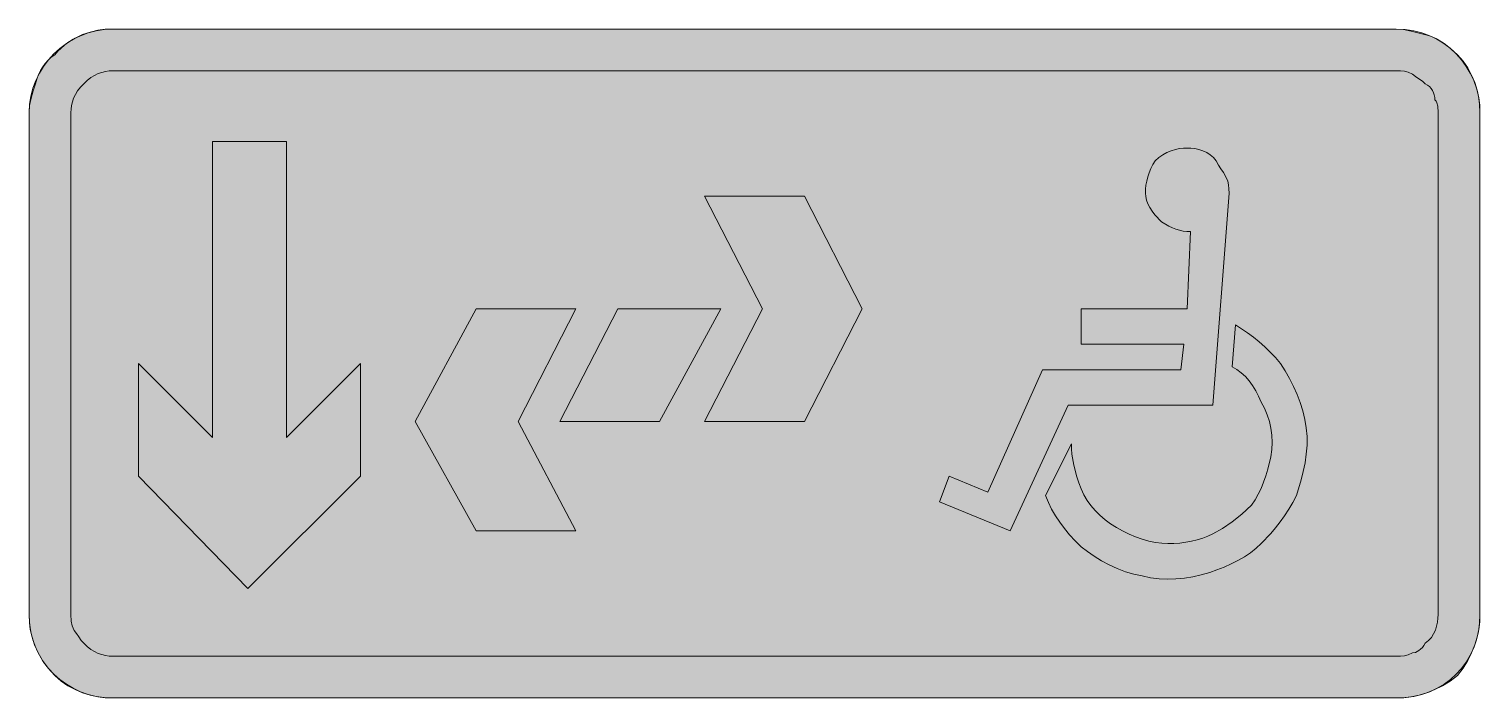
# Model space of a CAD drawing. Header units: metres. Extents: x 12 to 553, y 10 to 260.
import ezdxf

# ---------------------------------------------------------------- set-up
doc = ezdxf.new("R2010")
doc.units = ezdxf.units.M
for name, color, linetype, true_color in [('FILL_BLACK_000000', 7, 'Continuous', 0x000000), ('FILL_SILVER_C3C3C3', 7, 'Continuous', 0xc3c3c3), ('FILL_WHITE_FFFFFF', 7, 'Continuous', 0xffffff), ('STROKE_BLACK_000000', 7, 'Continuous', 0x000000)]:
    doc.layers.add(name, color=color, linetype=linetype, true_color=true_color)

msp = doc.modelspace()

# ---------------------------------------------------------------- hatches: boundary and pattern name
at = {"layer": 'FILL_BLACK_000000', "true_color": 0x000000}
h = msp.add_hatch(color=7, dxfattribs=at)
h.dxf.hatch_style = 1
h.paths.add_polyline_path([(522.15, 244.08), (523.76, 244.06), (525.15, 243.93), (526.54, 243.57), (528.15, 242.88), (529.24, 241.98), (530.55, 241.08), (531.86, 240.18), (532.95, 239.28), (533.79, 238.78), (534.52, 238.17), (535.14, 237.49), (535.65, 236.73), (536.04, 235.92), (536.32, 235.06), (536.49, 234.18), (536.55, 233.28), (536.95, 232.78), (537.24, 232.19), (537.6, 230.88), (537.75, 228.48), (537.75, 41.28), (537.69, 39.88), (537.51, 38.41), (537.18, 36.91), (536.7, 35.43), (536.05, 34), (535.22, 32.67), (534.19, 31.49), (532.95, 30.48), (532.45, 29.64), (531.86, 28.9), (531.22, 28.29), (530.55, 27.78), (529.24, 27.1), (528.15, 26.88), (526.54, 26.19), (525.15, 25.83), (523.76, 25.7), (522.15, 25.68), (43.35, 25.68), (42, 25.74), (40.65, 25.92), (39.3, 26.25), (37.95, 26.73), (36.6, 27.38), (35.25, 28.21), (33.9, 29.24), (32.55, 30.48), (31.65, 31.57), (30.75, 32.88), (29.85, 34.19), (28.95, 35.28), (28.26, 37.06), (27.9, 38.73), (27.75, 41.28), (27.75, 228.48), (27.81, 229.83), (27.99, 231.18), (28.32, 232.53), (28.8, 233.88), (29.45, 235.23), (30.28, 236.58), (31.31, 237.93), (32.55, 239.28), (33.9, 240.52), (35.25, 241.55), (36.6, 242.38), (37.95, 243.03), (39.3, 243.51), (40.65, 243.84), (42, 244.02), (43.35, 244.08), (522.15, 244.08)])
at = {"layer": 'FILL_SILVER_C3C3C3', "true_color": 0xc3c3c3}
h = msp.add_hatch(color=7, dxfattribs=at)
h.dxf.hatch_style = 1
h.paths.add_polyline_path([(322.95, 155.28), (301.35, 113.28), (264.15, 113.28), (285.75, 155.28), (264.15, 197.28), (301.35, 197.28), (322.95, 155.28)])
h = msp.add_hatch(color=7, dxfattribs=at)
h.dxf.hatch_style = 1
h.paths.add_polyline_path([(216.15, 155.28), (194.55, 113.28), (216.15, 72.48), (178.95, 72.48), (156.15, 113.28), (178.95, 155.28), (216.15, 155.28)])
h = msp.add_hatch(color=7, dxfattribs=at)
h.dxf.hatch_style = 1
h.paths.add_polyline_path([(231.75, 155.28), (270.15, 155.28), (247.35, 113.28), (210.15, 113.28), (231.75, 155.28)])
at = {"layer": 'FILL_WHITE_FFFFFF', "true_color": 0xffffff}
h = msp.add_hatch(color=7, dxfattribs=at)
h.dxf.hatch_style = 1
h.paths.add_polyline_path([(553.35, 41.28), (553.24, 38.53), (552.88, 35.69), (552.27, 32.8), (551.4, 29.88), (550.24, 26.96), (548.79, 24.07), (547.03, 21.23), (544.95, 18.48), (542.2, 16.4), (539.36, 14.64), (536.47, 13.19), (533.55, 12.03), (530.63, 11.16), (527.74, 10.55), (524.9, 10.19), (522.15, 10.08), (43.35, 10.08), (40.6, 10.19), (37.78, 10.55), (34.93, 11.16), (32.1, 12.03), (29.32, 13.19), (26.64, 14.64), (24.11, 16.4), (21.75, 18.48), (19.27, 21.23), (17.21, 24.07), (15.55, 26.96), (14.25, 29.88), (13.29, 32.8), (12.64, 35.69), (12.27, 38.53), (12.15, 41.28), (12.15, 228.48), (12.36, 231.18), (12.9, 233.88), (13.67, 236.58), (14.55, 239.28), (15.06, 241.02), (15.67, 242.65), (16.41, 244.17), (17.25, 245.58), (18.21, 246.87), (19.27, 248.05), (20.46, 249.12), (21.75, 250.08), (22.9, 251.37), (24.11, 252.56), (25.35, 253.64), (26.64, 254.62), (29.32, 256.28), (32.1, 257.58), (34.93, 258.54), (37.78, 259.19), (40.6, 259.56), (43.35, 259.68), (522.15, 259.68), (524.87, 259.47), (527.7, 258.93), (534.15, 257.28), (535.5, 256.77), (536.85, 256.15), (539.55, 254.58), (542.25, 252.55), (544.95, 250.08), (547.03, 247.72), (548.79, 245.19), (550.24, 242.51), (551.4, 239.73), (552.27, 236.9), (552.88, 234.05), (553.24, 231.23), (553.35, 228.48), (553.35, 41.28)])
h = msp.add_hatch(color=7, dxfattribs=at)
h.dxf.hatch_style = 1
h.paths.add_polyline_path([(135.75, 134.88), (135.75, 92.88), (93.75, 50.88), (52.95, 92.88), (52.95, 134.88), (80.55, 107.28), (80.55, 217.68), (108.15, 217.68), (108.15, 107.28), (135.75, 134.88)])
h = msp.add_hatch(color=7, dxfattribs=at)
h.dxf.hatch_style = 1
h.paths.add_polyline_path([(444, 184.14), (442.65, 184.3), (441.3, 184.59), (439.95, 184.98), (438.6, 185.49), (437.25, 186.1), (434.55, 187.68), (432.09, 190.38), (431.07, 191.73), (430.2, 193.08), (429.5, 194.43), (428.98, 195.78), (428.66, 197.13), (428.55, 198.48), (428.61, 199.88), (428.77, 201.37), (429.06, 202.91), (429.45, 204.48), (429.96, 206.05), (430.57, 207.59), (431.31, 209.08), (432.15, 210.48), (433.55, 211.72), (435.04, 212.75), (436.58, 213.58), (438.15, 214.23), (439.72, 214.71), (441.26, 215.04), (442.75, 215.22), (444.15, 215.28), (445.55, 215.22), (447.02, 215.04), (448.52, 214.71), (450, 214.23), (451.43, 213.58), (452.76, 212.75), (453.94, 211.72), (454.95, 210.48), (455.85, 208.87), (456.75, 207.48), (457.65, 206.09), (458.55, 204.48), (459.24, 202.87), (459.6, 201.48), (459.73, 200.09), (459.75, 198.48), (453.75, 119.28), (399.75, 119.28), (378.15, 72.48), (351.75, 83.28), (355.35, 92.88), (369.75, 86.88), (390.15, 132.48), (441.75, 132.48), (442.95, 142.08), (404.55, 142.08), (404.55, 155.28), (444.15, 155.28), (445.35, 184.08), (444, 184.14)])
h = msp.add_hatch(color=7, dxfattribs=at)
h.dxf.hatch_style = 1
h.paths.add_polyline_path([(400.95, 104.88), (401.01, 103.03), (401.17, 101.07), (401.85, 96.93), (402.97, 92.56), (403.71, 90.33), (404.55, 88.08), (405.56, 85.89), (406.78, 83.8), (408.2, 81.84), (409.8, 79.98), (411.57, 78.24), (413.49, 76.6), (415.56, 75.09), (417.75, 73.68), (420.05, 72.39), (422.44, 71.22), (424.88, 70.2), (427.35, 69.33), (429.82, 68.63), (432.26, 68.11), (434.65, 67.79), (436.95, 67.68), (439.2, 67.74), (441.43, 67.9), (443.64, 68.19), (445.8, 68.58), (447.91, 69.09), (449.94, 69.7), (451.9, 70.44), (453.75, 71.28), (457.35, 73.3), (460.95, 75.78), (464.55, 78.7), (468.15, 82.08), (469.44, 83.99), (470.62, 86.07), (471.69, 88.3), (472.65, 90.63), (473.49, 93.01), (474.22, 95.41), (475.35, 100.08), (475.69, 102.78), (475.8, 105.46), (475.69, 108.12), (475.35, 110.73), (474.79, 113.29), (474, 115.77), (472.99, 118.18), (471.75, 120.48), (470.79, 122.67), (469.72, 124.74), (468.54, 126.66), (467.25, 128.43), (465.84, 130.03), (464.32, 131.45), (462.69, 132.67), (460.95, 133.68), (462.15, 149.28), (464.4, 147.87), (466.63, 146.35), (468.84, 144.72), (471, 142.98), (473.11, 141.12), (475.14, 139.15), (477.1, 137.07), (478.95, 134.88), (480.69, 132.13), (482.31, 129.27), (483.78, 126.34), (485.1, 123.33), (486.25, 120.27), (487.22, 117.16), (487.99, 114.03), (488.55, 110.88), (488.84, 107.68), (488.83, 104.41), (488.57, 101.11), (488.1, 97.83), (487.46, 94.6), (486.69, 91.47), (484.95, 85.68), (483.55, 83.04), (482.04, 80.5), (480.46, 78.09), (478.8, 75.78), (477.09, 73.59), (475.33, 71.5), (471.75, 67.68), (469.84, 65.94), (467.74, 64.3), (465.46, 62.79), (463.05, 61.38), (460.52, 60.09), (457.91, 58.9), (455.25, 57.84), (452.55, 56.88), (449.4, 56.04), (446.25, 55.34), (443.1, 54.81), (439.95, 54.48), (436.8, 54.37), (433.65, 54.52), (430.5, 54.94), (427.35, 55.68), (424.2, 56.29), (421.09, 57.2), (418.03, 58.36), (415.05, 59.73), (412.19, 61.27), (409.46, 62.94), (406.91, 64.69), (404.55, 66.48), (402.36, 68.73), (400.29, 71), (398.37, 73.29), (396.6, 75.63), (395, 78.02), (393.58, 80.49), (392.36, 83.03), (391.35, 85.68), (400.95, 104.88)])

# ---------------------------------------------------------------- linework, layer by layer
at = {"layer": 'FILL_BLACK_000000', "lineweight": 0, "true_color": 0x000000}
msp.add_lwpolyline([(522.15, 244.08), (523.76, 244.06), (525.15, 243.93), (526.54, 243.57), (528.15, 242.88), (529.24, 241.98), (530.55, 241.08), (531.86, 240.18), (532.95, 239.28), (533.79, 238.78), (534.52, 238.17), (535.14, 237.49), (535.65, 236.73), (536.04, 235.92), (536.32, 235.06), (536.49, 234.18), (536.55, 233.28), (536.95, 232.78), (537.24, 232.19), (537.6, 230.88), (537.75, 228.48), (537.75, 41.28), (537.69, 39.88), (537.51, 38.41), (537.18, 36.91), (536.7, 35.43), (536.05, 34), (535.22, 32.67), (534.19, 31.49), (532.95, 30.48), (532.45, 29.64), (531.86, 28.9), (531.22, 28.29), (530.55, 27.78), (529.24, 27.1), (528.15, 26.88), (526.54, 26.19), (525.15, 25.83), (523.76, 25.7), (522.15, 25.68), (43.35, 25.68), (42, 25.74), (40.65, 25.92), (39.3, 26.25), (37.95, 26.73), (36.6, 27.38), (35.25, 28.21), (33.9, 29.24), (32.55, 30.48), (31.65, 31.57), (30.75, 32.88), (29.85, 34.19), (28.95, 35.28), (28.26, 37.06), (27.9, 38.73), (27.75, 41.28), (27.75, 228.48), (27.81, 229.83), (27.99, 231.18), (28.32, 232.53), (28.8, 233.88), (29.45, 235.23), (30.28, 236.58), (31.31, 237.93), (32.55, 239.28), (33.9, 240.52), (35.25, 241.55), (36.6, 242.38), (37.95, 243.03), (39.3, 243.51), (40.65, 243.84), (42, 244.02), (43.35, 244.08)], close=True, dxfattribs=at)
at = {"layer": 'FILL_SILVER_C3C3C3', "lineweight": 0, "true_color": 0xc3c3c3}
for points in [[(322.95, 155.28), (301.35, 113.28), (264.15, 113.28), (285.75, 155.28), (264.15, 197.28), (301.35, 197.28)], [(216.15, 155.28), (194.55, 113.28), (216.15, 72.48), (178.95, 72.48), (156.15, 113.28), (178.95, 155.28)], [(231.75, 155.28), (270.15, 155.28), (247.35, 113.28), (210.15, 113.28)]]:
    msp.add_lwpolyline(points, close=True, dxfattribs=at)
at = {"layer": 'FILL_WHITE_FFFFFF', "lineweight": 0, "true_color": 0xffffff}
for points in [[(553.35, 41.28), (553.24, 38.53), (552.88, 35.69), (552.27, 32.8), (551.4, 29.88), (550.24, 26.96), (548.79, 24.07), (547.03, 21.23), (544.95, 18.48), (542.2, 16.4), (539.36, 14.64), (536.47, 13.19), (533.55, 12.03), (530.63, 11.16), (527.74, 10.55), (524.9, 10.19), (522.15, 10.08), (43.35, 10.08), (40.6, 10.19), (37.78, 10.55), (34.93, 11.16), (32.1, 12.03), (29.32, 13.19), (26.64, 14.64), (24.11, 16.4), (21.75, 18.48), (19.27, 21.23), (17.21, 24.07), (15.55, 26.96), (14.25, 29.88), (13.29, 32.8), (12.64, 35.69), (12.27, 38.53), (12.15, 41.28), (12.15, 228.48), (12.36, 231.18), (12.9, 233.88), (13.67, 236.58), (14.55, 239.28), (15.06, 241.02), (15.67, 242.65), (16.41, 244.17), (17.25, 245.58), (18.21, 246.87), (19.27, 248.05), (20.46, 249.12), (21.75, 250.08), (22.9, 251.37), (24.11, 252.56), (25.35, 253.64), (26.64, 254.62), (29.32, 256.28), (32.1, 257.58), (34.93, 258.54), (37.78, 259.19), (40.6, 259.56), (43.35, 259.68), (522.15, 259.68), (524.87, 259.47), (527.7, 258.93), (534.15, 257.28), (535.5, 256.77), (536.85, 256.15), (539.55, 254.58), (542.25, 252.55), (544.95, 250.08), (547.03, 247.72), (548.79, 245.19), (550.24, 242.51), (551.4, 239.73), (552.27, 236.9), (552.88, 234.05), (553.24, 231.23), (553.35, 228.48)], [(135.75, 134.88), (135.75, 92.88), (93.75, 50.88), (52.95, 92.88), (52.95, 134.88), (80.55, 107.28), (80.55, 217.68), (108.15, 217.68), (108.15, 107.28)], [(444, 184.14), (442.65, 184.3), (441.3, 184.59), (439.95, 184.98), (438.6, 185.49), (437.25, 186.1), (434.55, 187.68), (432.09, 190.38), (431.07, 191.73), (430.2, 193.08), (429.5, 194.43), (428.98, 195.78), (428.66, 197.13), (428.55, 198.48), (428.61, 199.88), (428.77, 201.37), (429.06, 202.91), (429.45, 204.48), (429.96, 206.05), (430.57, 207.59), (431.31, 209.08), (432.15, 210.48), (433.55, 211.72), (435.04, 212.75), (436.58, 213.58), (438.15, 214.23), (439.72, 214.71), (441.26, 215.04), (442.75, 215.22), (444.15, 215.28), (445.55, 215.22), (447.02, 215.04), (448.52, 214.71), (450, 214.23), (451.43, 213.58), (452.76, 212.75), (453.94, 211.72), (454.95, 210.48), (455.85, 208.87), (456.75, 207.48), (457.65, 206.09), (458.55, 204.48), (459.24, 202.87), (459.6, 201.48), (459.73, 200.09), (459.75, 198.48), (453.75, 119.28), (399.75, 119.28), (378.15, 72.48), (351.75, 83.28), (355.35, 92.88), (369.75, 86.88), (390.15, 132.48), (441.75, 132.48), (442.95, 142.08), (404.55, 142.08), (404.55, 155.28), (444.15, 155.28), (445.35, 184.08)], [(400.95, 104.88), (401.01, 103.03), (401.17, 101.07), (401.85, 96.93), (402.97, 92.56), (403.71, 90.33), (404.55, 88.08), (405.56, 85.89), (406.78, 83.8), (408.2, 81.84), (409.8, 79.98), (411.57, 78.24), (413.49, 76.6), (415.56, 75.09), (417.75, 73.68), (420.05, 72.39), (422.44, 71.22), (424.88, 70.2), (427.35, 69.33), (429.82, 68.63), (432.26, 68.11), (434.65, 67.79), (436.95, 67.68), (439.2, 67.74), (441.43, 67.9), (443.64, 68.19), (445.8, 68.58), (447.91, 69.09), (449.94, 69.7), (451.9, 70.44), (453.75, 71.28), (457.35, 73.3), (460.95, 75.78), (464.55, 78.7), (468.15, 82.08), (469.44, 83.99), (470.62, 86.07), (471.69, 88.3), (472.65, 90.63), (473.49, 93.01), (474.22, 95.41), (475.35, 100.08), (475.69, 102.78), (475.8, 105.46), (475.69, 108.12), (475.35, 110.73), (474.79, 113.29), (474, 115.77), (472.99, 118.18), (471.75, 120.48), (470.79, 122.67), (469.72, 124.74), (468.54, 126.66), (467.25, 128.43), (465.84, 130.03), (464.32, 131.45), (462.69, 132.67), (460.95, 133.68), (462.15, 149.28), (464.4, 147.87), (466.63, 146.35), (468.84, 144.72), (471, 142.98), (473.11, 141.12), (475.14, 139.15), (477.1, 137.07), (478.95, 134.88), (480.69, 132.13), (482.31, 129.27), (483.78, 126.34), (485.1, 123.33), (486.25, 120.27), (487.22, 117.16), (487.99, 114.03), (488.55, 110.88), (488.84, 107.68), (488.83, 104.41), (488.57, 101.11), (488.1, 97.83), (487.46, 94.6), (486.69, 91.47), (484.95, 85.68), (483.55, 83.04), (482.04, 80.5), (480.46, 78.09), (478.8, 75.78), (477.09, 73.59), (475.33, 71.5), (471.75, 67.68), (469.84, 65.94), (467.74, 64.3), (465.46, 62.79), (463.05, 61.38), (460.52, 60.09), (457.91, 58.9), (455.25, 57.84), (452.55, 56.88), (449.4, 56.04), (446.25, 55.34), (443.1, 54.81), (439.95, 54.48), (436.8, 54.37), (433.65, 54.52), (430.5, 54.94), (427.35, 55.68), (424.2, 56.29), (421.09, 57.2), (418.03, 58.36), (415.05, 59.73), (412.19, 61.27), (409.46, 62.94), (406.91, 64.69), (404.55, 66.48), (402.36, 68.73), (400.29, 71), (398.37, 73.29), (396.6, 75.63), (395, 78.02), (393.58, 80.49), (392.36, 83.03), (391.35, 85.68)]]:
    msp.add_lwpolyline(points, close=True, dxfattribs=at)
at = {"layer": 'STROKE_BLACK_000000', "lineweight": 0, "true_color": 0x000000}
msp.add_lwpolyline([(522.15, 259.68), (525.47, 259.51), (528.66, 259.03), (531.71, 258.24), (534.62, 257.17), (537.36, 255.83), (539.93, 254.24), (542.32, 252.42), (544.5, 250.38), (546.47, 248.15), (548.22, 245.73), (549.74, 243.16), (551.01, 240.44), (552.01, 237.6), (552.75, 234.64), (553.2, 231.6), (553.35, 228.48), (553.35, 41.28), (553.2, 37.96), (552.75, 34.77), (552.01, 31.72), (551.01, 28.81), (549.74, 26.07), (548.22, 23.5), (546.47, 21.11), (544.5, 18.93), (542.32, 16.96), (539.93, 15.21), (537.36, 13.69), (534.62, 12.42), (531.71, 11.42), (528.66, 10.68), (525.47, 10.23), (522.15, 10.08), (43.35, 10.08), (40.23, 10.23), (37.19, 10.68), (34.23, 11.42), (31.39, 12.42), (28.67, 13.69), (26.1, 15.21), (23.68, 16.96), (21.45, 18.93), (19.41, 21.11), (17.59, 23.5), (16, 26.07), (14.66, 28.81), (13.59, 31.72), (12.8, 34.77), (12.32, 37.96), (12.15, 41.28), (12.15, 228.48), (12.32, 231.6), (12.8, 234.64), (13.59, 237.6), (14.66, 240.44), (16, 243.16), (17.59, 245.73), (19.41, 248.15), (21.45, 250.38), (23.68, 252.42), (26.1, 254.24), (28.67, 255.83), (31.39, 257.17), (34.23, 258.24), (37.19, 259.03), (40.23, 259.51), (43.35, 259.68), (522.15, 259.68)], dxfattribs=at)

doc.saveas('drawing.dxf')
